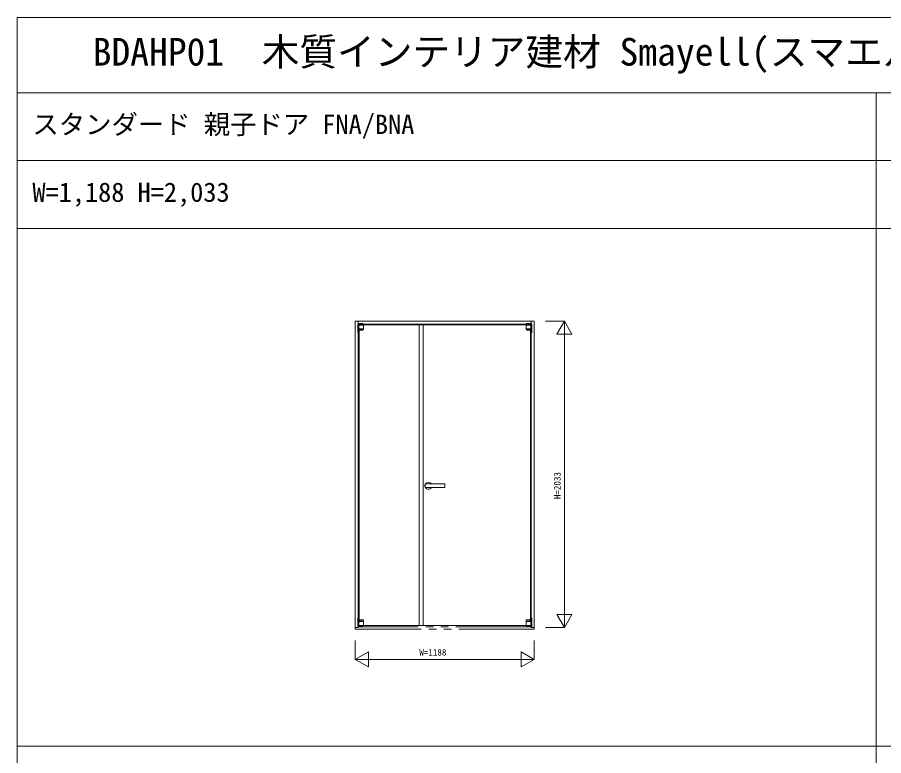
# Model space of a CAD drawing. Units: millimetres, scale not verified. Extents: x -14341 to 14341, y -10000 to 10000.
# Drawn here: x -14340 to -8589, y 5102 to 10000 of the extents above; entities that cross this region are included whole.
import ezdxf
from ezdxf.enums import TextEntityAlignment as Align

# ---------------------------------------------------------------- set-up
doc = ezdxf.new("R2010")
doc.units = ezdxf.units.MM
doc.header["$LTSCALE"] = 50
doc.linetypes.add('USER2', pattern=[15, 10, -1, 1, -1, 1, -1])
doc.layers.add('0-0_0', color=7, linetype='Continuous')
for name, color, linetype, lineweight in [('0-1_YKK_F1', 7, 'Continuous', 18), ('0-2_YKK_A1', 4, 'Continuous', 18), ('0-3_YKK_N1', 2, 'Continuous', 18)]:
    doc.layers.add(name, color=color, linetype=linetype, lineweight=lineweight)
doc.styles.add('ＭＳ ゴシック', font='')
doc.styles.get('ＭＳ ゴシック').set_extended_font_data('MS Gothic')

msp = doc.modelspace()

# ---------------------------------------------------------------- linework, layer by layer
at = {"layer": '0-1_YKK_F1'}
for p, q in [((-14340.01, 10000), (14341.01, 10000)), ((-14340.01, -10000), (-14340.01, 10000)), ((-14340.01, 9500), (14159.99, 9500)), ((-8640.01, -10000), (-8640.01, 9500)), ((-14340.01, 9050), (14159.99, 9050)), ((-14340.01, 8600), (14159.99, 8600)), ((-14340.01, 5165), (14159.99, 5165))]:
    msp.add_line(p, q, dxfattribs=at)
at = {"layer": '0-2_YKK_A1'}
for p, q in [((-12079.51, 7965), (-12079.51, 7961)), ((-12079.51, 7961), (-12079.51, 7960)), ((-12079.51, 7954), (-12079.51, 7960)), ((-12076.51, 7960), (-12079.51, 7960)), ((-12079.51, 7952), (-12079.51, 7946)), ((-12079.51, 7916), (-12079.51, 7946)), ((-12076.51, 7964.58), (-12076.51, 7965.5)), ((-12076.51, 7954), (-12076.51, 7960)), ((-12076.51, 7946), (-12076.51, 7952)), ((-12076.51, 7946), (-12076.51, 7916)), ((-12074.51, 7965), (-12071.61, 7965)), ((-12071.61, 7962), (-12074.51, 7962)), ((-12072.51, 7933.3), (-12072.51, 7958.8)), ((-12072.16, 7958.8), (-12069.68, 7958.8)), ((-12071.91, 7959.1), (-12062.11, 7959.1)), ((-12071.91, 7958.8), (-12071.91, 7959.1)), ((-12071.61, 7966), (-12071.61, 7969)), ((-12045.61, 7969), (-12071.61, 7969)), ((-12045.61, 7966), (-12071.61, 7966)), ((-12071.61, 7966), (-12071.61, 7964.22)), ((-12062.11, 7965), (-12071.61, 7965)), ((-12071.61, 7964.22), (-12071.61, 7962)), ((-12071.61, 7962), (-12062.11, 7962)), ((-12062.11, 7958.8), (-12062.11, 7966)), ((-12062.11, 7962), (-12055.11, 7962)), ((-12055.11, 7966), (-12055.11, 7958.8)), ((-12045.61, 7965), (-12055.11, 7965)), ((-12045.61, 7966), (-12045.61, 7969)), ((-12045.61, 7964.22), (-12045.61, 7966)), ((-12043.31, 7960.5), (-11596.51, 7960.5)), ((-12043.31, 7960.5), (-12043.31, 7958.8)), ((-12042.42, 7958.8), (-12041.51, 7958.8)), ((-12041.51, 7957.9), (-12041.51, 7958.8)), ((-12041.51, 7958.8), (-12041.51, 7933.3)), ((-11673.51, 7960.5), (-11673.51, 5966.5)), ((-11646.51, 7960.5), (-11646.51, 5966.5)), ((-10961.71, 7960.5), (-11596.51, 7960.5)), ((-10963.5, 7957.9), (-10963.5, 7958.8)), ((-10962.6, 7958.8), (-10963.5, 7958.8)), ((-10963.5, 7958.8), (-10963.5, 7933.3)), ((-10961.71, 7960.5), (-10961.71, 7958.8)), ((-10959.41, 7966), (-10959.41, 7969)), ((-10959.41, 7969), (-10933.41, 7969)), ((-10959.41, 7966), (-10933.41, 7966)), ((-10959.41, 7964.22), (-10959.41, 7966)), ((-10959.41, 7965), (-10949.91, 7965)), ((-10949.91, 7966), (-10949.91, 7958.8)), ((-10942.91, 7962), (-10949.91, 7962)), ((-10942.91, 7958.8), (-10942.91, 7966)), ((-10942.91, 7965), (-10933.41, 7965)), ((-10933.41, 7962), (-10942.91, 7962)), ((-10933.11, 7959.1), (-10942.91, 7959.1)), ((-10932.85, 7958.8), (-10935.33, 7958.8)), ((-10933.41, 7966), (-10933.41, 7969)), ((-10933.41, 7966), (-10933.41, 7964.22)), ((-10930.51, 7965), (-10933.41, 7965)), ((-10933.41, 7964.22), (-10933.41, 7962)), ((-10933.41, 7962), (-10930.51, 7962)), ((-10933.11, 7958.8), (-10933.11, 7959.1)), ((-10932.5, 7933.3), (-10932.5, 7958.8)), ((-10928.51, 7964.58), (-10928.51, 7965.5)), ((-10928.51, 6014), (-10928.51, 7960)), ((-10928.51, 7954), (-10928.51, 7960)), ((-10928.51, 7960), (-10925.51, 7960)), ((-10928.51, 7946), (-10928.51, 7952)), ((-10928.51, 7946), (-10928.51, 7916)), ((-10925.51, 7965), (-10925.51, 7961)), ((-10925.51, 7961), (-10925.51, 7960)), ((-10925.51, 7954), (-10925.51, 7960)), ((-10925.51, 7952), (-10925.51, 7946)), ((-10925.51, 7916), (-10925.51, 7946)), ((-12079.51, 7916), (-12079.51, 7910)), ((-12041.51, 7933.3), (-12072.51, 7933.3)), ((-12072.51, 7925.8), (-12072.51, 7932.3)), ((-12072.16, 7932.3), (-12072.51, 7932.3)), ((-12072.16, 7932.3), (-12069.68, 7932.3)), ((-12071.91, 7932.3), (-12071.91, 7933.3)), ((-12071.91, 7932.3), (-12071.91, 7933.3)), ((-12071.51, 5996.07), (-12071.51, 7924.8)), ((-12067.82, 7924.8), (-12071.51, 7924.8)), ((-12070.3, 7924.8), (-12070.51, 7924.8)), ((-12069.68, 7932.3), (-12042.42, 7932.3)), ((-12049.25, 7925), (-12041.91, 7930.5)), ((-12041.51, 7932.3), (-12042.42, 7932.3)), ((-12042.11, 7932.3), (-12042.11, 7933.3)), ((-12041.51, 7932.3), (-12041.51, 7931.3)), ((-10963.5, 7933.3), (-10932.5, 7933.3)), ((-10963.5, 7932.3), (-10963.5, 7931.3)), ((-10963.5, 7932.3), (-10962.6, 7932.3)), ((-10955.77, 7925), (-10963.1, 7930.5)), ((-10962.9, 7932.3), (-10962.9, 7933.3)), ((-10935.33, 7932.3), (-10962.6, 7932.3)), ((-10937.19, 7924.8), (-10933.5, 7924.8)), ((-10932.85, 7932.3), (-10935.33, 7932.3)), ((-10934.71, 7924.8), (-10934.5, 7924.8)), ((-10933.51, 5996.07), (-10933.51, 7924.8)), ((-10933.1, 7932.3), (-10933.1, 7933.3)), ((-10933.1, 7932.3), (-10933.1, 7933.3)), ((-10932.85, 7932.3), (-10932.5, 7932.3)), ((-10932.5, 7925.8), (-10932.5, 7932.3)), ((-10925.51, 7916), (-10925.51, 7910)), ((-11632.51, 6897.75), (-11632.51, 6903.5)), ((-11503.51, 6904.5), (-11631.51, 6904.5)), ((-11502.51, 6903.5), (-11502.51, 6897.75)), ((-11632.51, 6887.25), (-11632.51, 6897.75)), ((-11632.51, 6881.5), (-11632.51, 6887.25)), ((-11631.51, 6880.5), (-11503.51, 6880.5)), ((-12079.51, 6014), (-12079.51, 5952.5)), ((-12076.51, 6014), (-12079.51, 6014)), ((-12076.51, 6014), (-12076.51, 5964)), ((-12072.51, 5993.7), (-12072.51, 5994.75)), ((-12072.51, 5993.7), (-12071.6, 5993.7)), ((-12072.17, 5995.5), (-12064.79, 6001.95)), ((-12071.91, 5992.7), (-12071.91, 5993.7)), ((-12071.91, 5993.7), (-12071.91, 5992.7)), ((-12071.6, 5993.7), (-12041.51, 5993.7)), ((-12071.6, 5992.7), (-12041.51, 5992.7)), ((-12064.13, 6002.2), (-12055.51, 6002.2)), ((-12063.64, 6002.2), (-12063.54, 6002.2)), ((-12055.51, 6002.2), (-12050.79, 6002.2)), ((-12050.79, 6002.2), (-12046.2, 6002.2)), ((-12046.2, 6002.2), (-12042.51, 6002.2)), ((-12042.11, 5993.7), (-12042.11, 5992.7)), ((-12041.51, 6001.2), (-12041.51, 5993.7)), ((-10963.51, 6001.2), (-10963.51, 5993.7)), ((-10933.41, 5993.7), (-10963.51, 5993.7)), ((-10933.41, 5992.7), (-10963.51, 5992.7)), ((-10962.91, 5993.7), (-10962.91, 5992.7)), ((-10958.82, 6002.2), (-10962.51, 6002.2)), ((-10954.23, 6002.2), (-10958.82, 6002.2)), ((-10949.51, 6002.2), (-10954.23, 6002.2)), ((-10940.88, 6002.2), (-10949.51, 6002.2)), ((-10941.37, 6002.2), (-10941.48, 6002.2)), ((-10932.85, 5995.5), (-10940.23, 6001.95)), ((-10932.51, 5993.7), (-10933.41, 5993.7)), ((-10933.11, 5992.7), (-10933.11, 5993.7)), ((-10933.11, 5993.7), (-10933.11, 5992.7)), ((-10932.51, 5993.7), (-10932.51, 5994.75)), ((-10928.51, 6014), (-10928.51, 5964)), ((-10928.51, 6014), (-10925.51, 6014)), ((-10925.51, 6014), (-10925.51, 5952.5)), ((-12096.51, 5952.5), (-12076.51, 5952.5)), ((-12079.51, 5972), (-12079.51, 5970)), ((-12079.51, 5970), (-12079.51, 5964)), ((-12047.11, 5959), (-12079.51, 5959)), ((-12076.51, 5952.5), (-12076.51, 5956.4)), ((-12072.51, 5959), (-12074.91, 5959)), ((-12072.11, 5962), (-12074.51, 5962)), ((-12071.6, 5966.2), (-12072.51, 5966.2)), ((-12065.17, 5966.2), (-12071.6, 5966.2)), ((-12070.71, 5965.9), (-12070.91, 5965.9)), ((-12070.71, 5965.9), (-12067.31, 5965.9)), ((-12067.31, 5964.3), (-12067.31, 5966.2)), ((-12064.51, 5962.3), (-12064.51, 5964.3)), ((-12061.61, 5962), (-12061.61, 5962.3)), ((-12054.61, 5962.3), (-12054.61, 5962)), ((-12050.1, 5966.2), (-12044.34, 5966.2)), ((-12047.11, 5962), (-12047.11, 5959)), ((-12044.34, 5966.2), (-12041.86, 5966.2)), ((-12043.31, 5965.9), (-12017.91, 5965.9)), ((-11596.51, 5966.5), (-12041.51, 5966.5)), ((-12017.91, 5965.9), (-12011.91, 5965.9)), ((-12011.91, 5965.9), (-12011.91, 5966.5)), ((-11596.51, 5966.5), (-10963.51, 5966.5)), ((-10993.11, 5965.9), (-10993.11, 5966.5)), ((-10987.11, 5965.9), (-10993.11, 5965.9)), ((-10961.71, 5965.9), (-10987.11, 5965.9)), ((-10960.68, 5966.2), (-10963.16, 5966.2)), ((-10954.91, 5966.2), (-10960.68, 5966.2)), ((-10957.91, 5962), (-10957.91, 5959)), ((-10957.91, 5959), (-10925.51, 5959)), ((-10950.41, 5962.3), (-10950.41, 5962)), ((-10943.41, 5962), (-10943.41, 5962.3)), ((-10940.51, 5962.3), (-10940.51, 5964.3)), ((-10939.84, 5966.2), (-10933.41, 5966.2)), ((-10937.71, 5964.3), (-10937.71, 5966.2)), ((-10934.31, 5965.9), (-10937.71, 5965.9)), ((-10934.31, 5965.9), (-10934.11, 5965.9)), ((-10933.41, 5966.2), (-10932.51, 5966.2)), ((-10932.91, 5962), (-10930.51, 5962)), ((-10932.51, 5959), (-10930.11, 5959)), ((-10928.51, 5952.5), (-10928.51, 5956.4)), ((-10925.51, 5972), (-10925.51, 5970)), ((-10925.51, 5970), (-10925.51, 5964))]:
    msp.add_line(p, q, dxfattribs=at)
at = {"layer": '0-2_YKK_A1', "linetype": 'USER2'}
for p, q in [((-12096.51, 5940.5), (-12096.51, 5952.5)), ((-12076.51, 5952.5), (-12096.51, 5952.5)), ((-10908.51, 5940.5), (-12096.51, 5940.5)), ((-10928.51, 5956), (-12076.51, 5956)), ((-12076.51, 5956), (-12076.51, 5952.5)), ((-12076.51, 5956), (-12076.51, 5952.5)), ((-12076.51, 5956), (-12076.51, 5952.5)), ((-10928.51, 5956), (-10928.51, 5952.5)), ((-10928.51, 5956), (-10928.51, 5952.5)), ((-10928.51, 5952.5), (-10908.51, 5952.5)), ((-10908.51, 5940.5), (-10908.51, 5952.5))]:
    msp.add_line(p, q, dxfattribs=at)
at = {"layer": '0-2_YKK_A1'}
for points in [[(-12076.51, 6014), (-12076.51, 7985.5), (-12096.51, 7985.5), (-12096.51, 5952.5)], [(-12079.51, 7965), (-12079.51, 7945.4), (-12079.51, 7910)], [(-12079.51, 7965), (-12076.51, 7965), (-12076.51, 7964.58)], [(-12079.51, 7954), (-12079.51, 7952), (-12076.51, 7952), (-12076.51, 7954)], [(-10933.41, 7965.5), (-10928.51, 7965.5), (-10928.51, 7985.5), (-12076.51, 7985.5), (-12076.51, 7965.5), (-10959.41, 7965.5)], [(-12072.51, 7957.9), (-12072.51, 7958.8), (-12072.16, 7958.8)], [(-12069.68, 7958.8), (-12048.85, 7958.8), (-12042.42, 7958.8)], [(-12059.41, 7958.8), (-12062.28, 7958.8), (-12064.65, 7958.8)], [(-12055.11, 7962), (-12045.61, 7962), (-12045.61, 7964.22)], [(-12055.11, 7959.1), (-12043.31, 7959.1), (-12043.31, 7958.8)], [(-10935.33, 7958.8), (-10956.17, 7958.8), (-10962.6, 7958.8)], [(-10949.91, 7959.1), (-10961.71, 7959.1), (-10961.71, 7958.8)], [(-10949.91, 7962), (-10959.41, 7962), (-10959.41, 7964.22)], [(-10945.61, 7958.8), (-10942.73, 7958.8), (-10940.37, 7958.8)], [(-10932.5, 7957.9), (-10932.5, 7958.8), (-10932.85, 7958.8)], [(-10928.51, 7985.5), (-10908.51, 7985.5), (-10908.51, 5952.5), (-10928.51, 5952.5)], [(-10925.51, 7965), (-10928.51, 7965), (-10928.51, 7964.58)], [(-10925.51, 7954), (-10925.51, 7952), (-10928.51, 7952), (-10928.51, 7954)], [(-10925.51, 7965), (-10925.51, 7945.4), (-10925.51, 7910)], [(-12079.51, 7910), (-12076.51, 7910), (-12076.51, 7916)], [(-12049.85, 7924.8), (-12058.51, 7924.8), (-12063.23, 7924.8), (-12067.82, 7924.8)], [(-10955.17, 7924.8), (-10946.5, 7924.8), (-10941.78, 7924.8), (-10937.19, 7924.8)], [(-10925.51, 7910), (-10928.51, 7910), (-10928.51, 7916)], [(-11502.51, 6897.75), (-11502.51, 6887.25), (-11502.51, 6881.5)], [(-12072.51, 5966.2), (-12072.51, 5992.7), (-12071.6, 5992.7)], [(-12041.51, 5992.7), (-12041.51, 5966.2), (-12041.86, 5966.2)], [(-10963.51, 5992.7), (-10963.51, 5966.2), (-10963.16, 5966.2)], [(-10932.51, 5966.2), (-10932.51, 5992.7), (-10933.41, 5992.7)], [(-12047.11, 5959), (-12047.11, 5956.4), (-12079.51, 5956.4)], [(-12047.11, 5962), (-12069.11, 5962), (-12072.11, 5962)], [(-12071.91, 5966.2), (-12071.91, 5965.9), (-12070.91, 5965.9)], [(-12049.71, 5966.2), (-12049.71, 5964.3), (-12067.31, 5964.3)], [(-12065.17, 5966.2), (-12055.51, 5966.2), (-12050.1, 5966.2)], [(-12052.51, 5964.3), (-12052.51, 5962.3), (-12064.51, 5962.3)], [(-12049.71, 5965.9), (-12043.31, 5965.9), (-12043.31, 5966.2)], [(-10955.31, 5965.9), (-10961.71, 5965.9), (-10961.71, 5966.2)], [(-10957.91, 5962), (-10935.91, 5962), (-10932.91, 5962)], [(-10957.91, 5959), (-10957.91, 5956.4), (-10925.51, 5956.4)], [(-10955.31, 5966.2), (-10955.31, 5964.3), (-10937.71, 5964.3)], [(-10939.84, 5966.2), (-10949.51, 5966.2), (-10954.91, 5966.2)], [(-10952.51, 5964.3), (-10952.51, 5962.3), (-10940.51, 5962.3)], [(-10933.11, 5966.2), (-10933.11, 5965.9), (-10934.11, 5965.9)]]:
    msp.add_lwpolyline(points, dxfattribs=at)
msp.add_lwpolyline([(-11646.51, 5966.5), (-11673.51, 5966.5), (-11673.51, 7960.5), (-11646.51, 7960.5)], close=True, dxfattribs=at)
for centre, radius, start, end in [((-12074.51, 7960), 5, 90, 180), ((-12074.51, 7960), 2, 90, 180), ((-10930.51, 7960), 5, 0, 90), ((-10930.51, 7960), 2, 0, 90), ((-12071.51, 7925.8), 1, 180, 270), ((-12049.85, 7925.8), 1, 270, 306.8699), ((-12042.51, 7931.3), 1, 306.8699, 0), ((-10962.5, 7931.3), 1, 180, 233.1301), ((-10955.17, 7925.8), 1, 233.1301, 270), ((-10933.5, 7925.8), 1, 270, 0), ((-11611.51, 6892.5), 23.5, 153.33134, 206.66866), ((-11631.51, 6903.5), 1, 90, 180), ((-11611.51, 6892.5), 23.5, 30.70636, 149.36289), ((-11503.51, 6903.5), 1, 0, 90), ((-11631.51, 6881.5), 1, 180, 270), ((-11611.51, 6892.5), 23.5, 210.63711, 329.29364), ((-11503.51, 6881.5), 1, 270, 0), ((-12071.51, 5994.75), 1, 131.18593, 180), ((-12064.13, 6001.2), 1, 90, 131.18593), ((-12042.51, 6001.2), 1, 0, 90), ((-10962.51, 6001.2), 1, 90, 180), ((-10940.88, 6001.2), 1, 48.81407, 90), ((-10933.51, 5994.75), 1, 0, 48.81407), ((-12074.51, 5964), 5, 180, 270), ((-12074.51, 5964), 2, 180, 270), ((-10930.51, 5964), 2, 270, 0), ((-10930.51, 5964), 5, 270, 0)]:
    msp.add_arc(centre, radius, start, end, dxfattribs=at)
at = {"layer": '0-3_YKK_N1'}
for p, q in [((-10833.51, 7985.5), (-10708.51, 7985.5)), ((-10758.51, 7898.9), (-10708.51, 7985.5)), ((-10708.51, 5952.5), (-10708.51, 7985.5)), ((-10708.51, 7985.5), (-10658.51, 7898.9)), ((-10758.51, 7898.9), (-10658.51, 7898.9)), ((-10758.51, 6039.1), (-10708.51, 5952.5)), ((-10758.51, 6039.1), (-10658.51, 6039.1)), ((-10708.51, 5952.5), (-10658.51, 6039.1)), ((-10833.51, 5952.5), (-10708.51, 5952.5)), ((-12096.51, 5865.5), (-12096.51, 5740.5)), ((-10908.51, 5865.5), (-10908.51, 5740.5)), ((-10995.11, 5790.5), (-10995.11, 5690.5)), ((-10995.11, 5790.5), (-10908.51, 5740.5)), ((-12096.51, 5740.5), (-10908.51, 5740.5)), ((-12096.51, 5740.5), (-12009.91, 5690.5)), ((-10995.11, 5690.5), (-10908.51, 5740.5))]:
    msp.add_line(p, q, dxfattribs=at)
msp.add_lwpolyline([(-12096.51, 5740.5), (-12009.91, 5790.5), (-12009.91, 5690.5)], dxfattribs=at)

# ---------------------------------------------------------------- texts
at = {"layer": '0-0_0', "style": 'ＭＳ ゴシック'}
for s, height, p in [('BDAHP01  木質インテリア建材 Smayell(スマエル) 室内ドア スタンダード 親子ドア 呼称幅(W)118 意匠図', 183.3, (-13840.01, 9625)), ('スタンダード 親子ドア FNA/BNA', 128.3, (-14240.01, 9187.5)), ('W=1,188 H=2,033', 128.3, (-14240.01, 8737.5))]:
    msp.add_text(s, height=height, dxfattribs=at).set_placement(p, align=Align.BOTTOM_LEFT)
at = {"layer": '0-3_YKK_N1', "color": 7, "style": 'ＭＳ ゴシック'}
msp.add_text('H=2033', height=43.99, rotation=90, dxfattribs=at).set_placement((-10720.51, 6804), align=Align.BOTTOM_LEFT)
msp.add_text('W=1188', height=43.99, dxfattribs=at).set_placement((-11671.51, 5752.5), align=Align.BOTTOM_LEFT)

doc.saveas('drawing.dxf')
